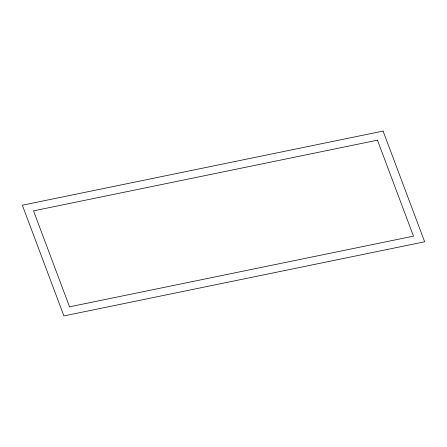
<?xml version="1.0" encoding="UTF-8"?>
<svg xmlns="http://www.w3.org/2000/svg" width="447" height="447" viewBox="0 0 447 447"><rect width="100%" height="100%" fill="white"/><g stroke="black" fill="none" stroke-linecap="round" stroke-linejoin="round"><path stroke-width="0.67" d="M383.096 131.083L22.35 205.212L63.904 315.917L424.65 241.788L383.096 131.083M377.458 140.179L33.519 210.855L69.542 306.821L413.481 236.145L377.458 140.179"/></g></svg>
